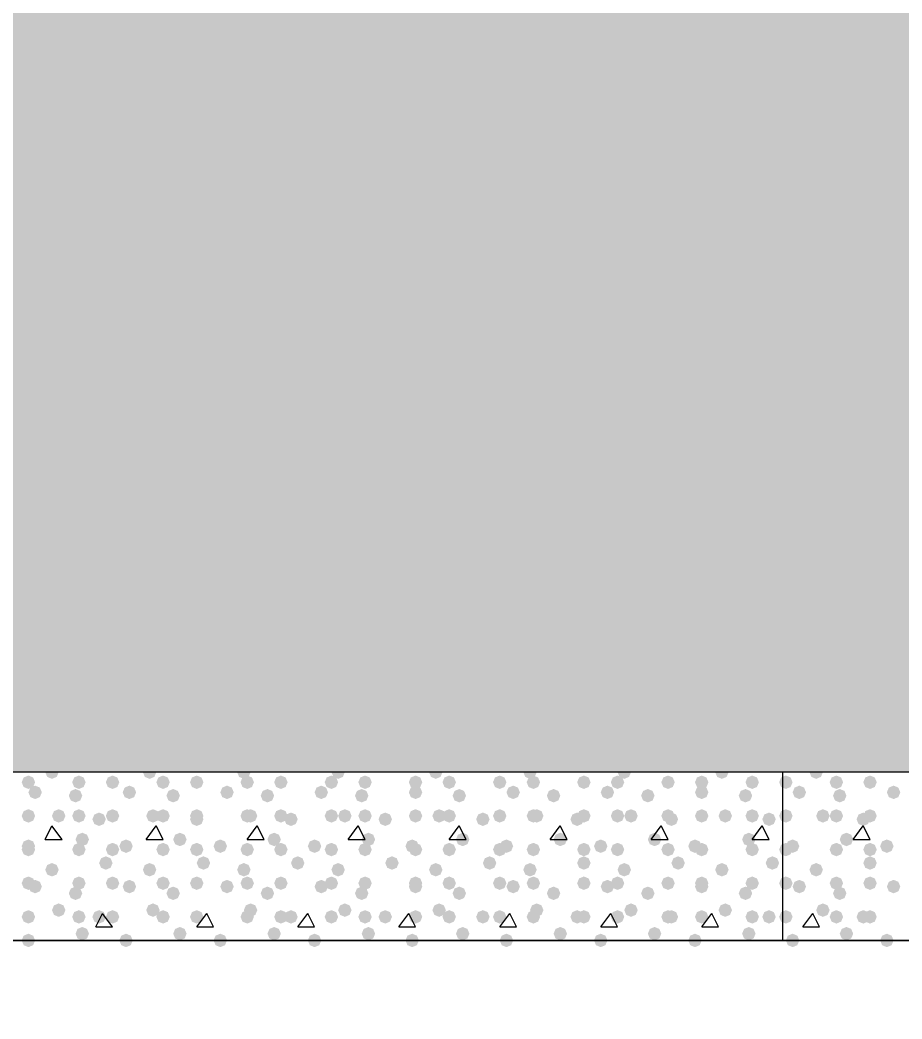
# Model space of a CAD drawing. Header units: millimetres. Extents: x 0 to 420, y 0 to 297.
# Drawn here: x 227.61 to 238.7, y 182.44 to 195.01 of the extents above; entities that cross this region are included whole.
import ezdxf

# ---------------------------------------------------------------- set-up
doc = ezdxf.new("R2010")
doc.units = ezdxf.units.MM
doc.layers.get('0').update_dxf_attribs({"linetype": 'CONTINUOUS'})

msp = doc.modelspace()

# ---------------------------------------------------------------- hatches: boundary and pattern name
at = {"true_color": 0x000008}
h = msp.add_hatch(color=0, dxfattribs=at)
h.paths.add_polyline_path([(379.518333, 204.639333), (218.101333, 204.639333), (379.518333, 185.547)], flags=0)
h.paths.add_polyline_path([(218.101333, 204.639333), (379.518333, 185.547), (218.101333, 185.547)], flags=0)
for points in [[(228.092, 185.547), (228.067129, 185.487204), (228.007333, 185.462333), (227.947538, 185.487204), (227.922667, 185.547), (227.947537, 185.606796), (228.007333, 185.631667), (228.067129, 185.606796)], [(229.319667, 185.547), (229.294796, 185.487204), (229.235, 185.462333), (229.175204, 185.487204), (229.150333, 185.547), (229.175204, 185.606796), (229.235, 185.631667), (229.294796, 185.606796)], [(230.505, 185.547), (230.480129, 185.487204), (230.420333, 185.462333), (230.360538, 185.487204), (230.335667, 185.547), (230.360537, 185.606796), (230.420333, 185.631667), (230.480129, 185.606796)], [(231.690333, 185.547), (231.665462, 185.487204), (231.605667, 185.462333), (231.545871, 185.487204), (231.521, 185.547), (231.545871, 185.606796), (231.605667, 185.631667), (231.665462, 185.606796)], [(232.918, 185.547), (232.893129, 185.487204), (232.833333, 185.462333), (232.773538, 185.487204), (232.748667, 185.547), (232.773537, 185.606796), (232.833333, 185.631667), (232.893129, 185.606796)], [(234.103333, 185.547), (234.078463, 185.487204), (234.018667, 185.462333), (233.958871, 185.487204), (233.934, 185.547), (233.958871, 185.606796), (234.018667, 185.631667), (234.078462, 185.606796)], [(235.288667, 185.547), (235.263796, 185.487204), (235.204, 185.462333), (235.144204, 185.487204), (235.119333, 185.547), (235.144204, 185.606796), (235.204, 185.631667), (235.263796, 185.606796)], [(236.516333, 185.547), (236.491462, 185.487204), (236.431667, 185.462333), (236.371871, 185.487204), (236.347, 185.547), (236.371871, 185.606796), (236.431667, 185.631667), (236.491462, 185.606796)], [(227.795667, 185.42), (227.770796, 185.360204), (227.711, 185.335333), (227.651204, 185.360204), (227.626333, 185.42), (227.651204, 185.479796), (227.711, 185.504667), (227.770796, 185.479796)], [(228.430667, 185.42), (228.405796, 185.360204), (228.346, 185.335333), (228.286204, 185.360204), (228.261333, 185.42), (228.286204, 185.479796), (228.346, 185.504667), (228.405796, 185.479796)], [(228.854, 185.42), (228.829129, 185.360204), (228.769333, 185.335333), (228.709538, 185.360204), (228.684667, 185.42), (228.709537, 185.479796), (228.769333, 185.504667), (228.829129, 185.479796)], [(229.489, 185.42), (229.464129, 185.360204), (229.404333, 185.335333), (229.344538, 185.360204), (229.319667, 185.42), (229.344537, 185.479796), (229.404333, 185.504667), (229.464129, 185.479796)], [(229.912333, 185.42), (229.887462, 185.360204), (229.827667, 185.335333), (229.767871, 185.360204), (229.743, 185.42), (229.767871, 185.479796), (229.827667, 185.504667), (229.887462, 185.479796)], [(230.547333, 185.42), (230.522462, 185.360204), (230.462667, 185.335333), (230.402871, 185.360204), (230.378, 185.42), (230.402871, 185.479796), (230.462667, 185.504667), (230.522462, 185.479796)], [(230.970667, 185.42), (230.945796, 185.360204), (230.886, 185.335333), (230.826204, 185.360204), (230.801333, 185.42), (230.826204, 185.479796), (230.886, 185.504667), (230.945796, 185.479796)], [(231.605667, 185.42), (231.580796, 185.360204), (231.521, 185.335333), (231.461204, 185.360204), (231.436333, 185.42), (231.461204, 185.479796), (231.521, 185.504667), (231.580796, 185.479796)], [(232.029, 185.42), (232.004129, 185.360204), (231.944333, 185.335333), (231.884538, 185.360204), (231.859667, 185.42), (231.884537, 185.479796), (231.944333, 185.504667), (232.004129, 185.479796)], [(232.664, 185.42), (232.639129, 185.360204), (232.579333, 185.335333), (232.519538, 185.360204), (232.494667, 185.42), (232.519537, 185.479796), (232.579333, 185.504667), (232.639129, 185.479796)], [(233.087333, 185.42), (233.062462, 185.360204), (233.002667, 185.335333), (232.942871, 185.360204), (232.918, 185.42), (232.942871, 185.479796), (233.002667, 185.504667), (233.062462, 185.479796)], [(233.722333, 185.42), (233.697462, 185.360204), (233.637667, 185.335333), (233.577871, 185.360204), (233.553, 185.42), (233.577871, 185.479796), (233.637667, 185.504667), (233.697462, 185.479796)], [(234.145667, 185.42), (234.120796, 185.360204), (234.061, 185.335333), (234.001204, 185.360204), (233.976333, 185.42), (234.001204, 185.479796), (234.061, 185.504667), (234.120796, 185.479796)], [(234.780667, 185.42), (234.755796, 185.360204), (234.696, 185.335333), (234.636204, 185.360204), (234.611333, 185.42), (234.636204, 185.479796), (234.696, 185.504667), (234.755796, 185.479796)], [(235.204, 185.42), (235.179129, 185.360204), (235.119333, 185.335333), (235.059538, 185.360204), (235.034667, 185.42), (235.059537, 185.479796), (235.119333, 185.504667), (235.179129, 185.479796)], [(235.839, 185.42), (235.814129, 185.360204), (235.754333, 185.335333), (235.694538, 185.360204), (235.669667, 185.42), (235.694537, 185.479796), (235.754333, 185.504667), (235.814129, 185.479796)], [(236.262333, 185.42), (236.237462, 185.360204), (236.177667, 185.335333), (236.117871, 185.360204), (236.093, 185.42), (236.117871, 185.479796), (236.177667, 185.504667), (236.237462, 185.479796)], [(236.897333, 185.42), (236.872462, 185.360204), (236.812667, 185.335333), (236.752871, 185.360204), (236.728, 185.42), (236.752871, 185.479796), (236.812667, 185.504667), (236.872462, 185.479796)], [(227.880333, 185.293), (227.855462, 185.233204), (227.795667, 185.208333), (227.735871, 185.233204), (227.711, 185.293), (227.735871, 185.352796), (227.795667, 185.377667), (227.855462, 185.352796)], [(229.065667, 185.293), (229.040796, 185.233204), (228.981, 185.208333), (228.921204, 185.233204), (228.896333, 185.293), (228.921204, 185.352796), (228.981, 185.377667), (229.040796, 185.352796)], [(230.293333, 185.293), (230.268463, 185.233204), (230.208667, 185.208333), (230.148871, 185.233204), (230.124, 185.293), (230.148871, 185.352796), (230.208667, 185.377667), (230.268462, 185.352796)], [(231.478667, 185.293), (231.453796, 185.233204), (231.394, 185.208333), (231.334204, 185.233204), (231.309333, 185.293), (231.334204, 185.352796), (231.394, 185.377667), (231.453796, 185.352796)], [(232.664, 185.293), (232.639129, 185.233204), (232.579333, 185.208333), (232.519538, 185.233204), (232.494667, 185.293), (232.519537, 185.352796), (232.579333, 185.377667), (232.639129, 185.352796)], [(233.891667, 185.293), (233.866796, 185.233204), (233.807, 185.208333), (233.747204, 185.233204), (233.722333, 185.293), (233.747204, 185.352796), (233.807, 185.377667), (233.866796, 185.352796)], [(235.077, 185.293), (235.052129, 185.233204), (234.992333, 185.208333), (234.932538, 185.233204), (234.907667, 185.293), (234.932537, 185.352796), (234.992333, 185.377667), (235.052129, 185.352796)], [(236.262333, 185.293), (236.237462, 185.233204), (236.177667, 185.208333), (236.117871, 185.233204), (236.093, 185.293), (236.117871, 185.352796), (236.177667, 185.377667), (236.237462, 185.352796)], [(228.388333, 185.250667), (228.363463, 185.190871), (228.303667, 185.166), (228.243871, 185.190871), (228.219, 185.250667), (228.243871, 185.310462), (228.303667, 185.335333), (228.363462, 185.310463)], [(229.616, 185.250667), (229.591129, 185.190871), (229.531333, 185.166), (229.471538, 185.190871), (229.446667, 185.250667), (229.471537, 185.310462), (229.531333, 185.335333), (229.591129, 185.310463)], [(230.801333, 185.250667), (230.776462, 185.190871), (230.716667, 185.166), (230.656871, 185.190871), (230.632, 185.250667), (230.656871, 185.310462), (230.716667, 185.335333), (230.776462, 185.310463)], [(231.986667, 185.250667), (231.961796, 185.190871), (231.902, 185.166), (231.842204, 185.190871), (231.817333, 185.250667), (231.842204, 185.310462), (231.902, 185.335333), (231.961796, 185.310463)], [(233.214333, 185.250667), (233.189462, 185.190871), (233.129667, 185.166), (233.069871, 185.190871), (233.045, 185.250667), (233.069871, 185.310462), (233.129667, 185.335333), (233.189462, 185.310463)], [(234.399667, 185.250667), (234.374796, 185.190871), (234.315, 185.166), (234.255204, 185.190871), (234.230333, 185.250667), (234.255204, 185.310462), (234.315, 185.335333), (234.374796, 185.310463)], [(235.585, 185.250667), (235.560129, 185.190871), (235.500333, 185.166), (235.440538, 185.190871), (235.415667, 185.250667), (235.440537, 185.310462), (235.500333, 185.335333), (235.560129, 185.310463)], [(236.812667, 185.250667), (236.787796, 185.190871), (236.728, 185.166), (236.668204, 185.190871), (236.643333, 185.250667), (236.668204, 185.310462), (236.728, 185.335333), (236.787796, 185.310463)], [(227.795667, 184.996667), (227.770796, 184.936871), (227.711, 184.912), (227.651204, 184.936871), (227.626333, 184.996667), (227.651204, 185.056462), (227.711, 185.081333), (227.770796, 185.056463)], [(228.176667, 184.996667), (228.151796, 184.936871), (228.092, 184.912), (228.032204, 184.936871), (228.007333, 184.996667), (228.032204, 185.056462), (228.092, 185.081333), (228.151796, 185.056463)], [(228.430667, 184.996667), (228.405796, 184.936871), (228.346, 184.912), (228.286204, 184.936871), (228.261333, 184.996667), (228.286204, 185.056462), (228.346, 185.081333), (228.405796, 185.056463)], [(228.684667, 184.954333), (228.659796, 184.894537), (228.6, 184.869667), (228.540204, 184.894537), (228.515333, 184.954333), (228.540204, 185.014129), (228.6, 185.039), (228.659796, 185.014129)], [(228.854, 184.996667), (228.829129, 184.936871), (228.769333, 184.912), (228.709538, 184.936871), (228.684667, 184.996667), (228.709537, 185.056462), (228.769333, 185.081333), (228.829129, 185.056463)], [(229.362, 184.996667), (229.337129, 184.936871), (229.277333, 184.912), (229.217537, 184.936871), (229.192667, 184.996667), (229.217537, 185.056462), (229.277333, 185.081333), (229.337129, 185.056463)], [(229.489, 184.996667), (229.464129, 184.936871), (229.404333, 184.912), (229.344538, 184.936871), (229.319667, 184.996667), (229.344537, 185.056462), (229.404333, 185.081333), (229.464129, 185.056463)], [(229.912333, 184.996667), (229.887462, 184.936871), (229.827667, 184.912), (229.767871, 184.936871), (229.743, 184.996667), (229.767871, 185.056462), (229.827667, 185.081333), (229.887462, 185.056463)], [(229.912333, 184.954333), (229.887462, 184.894537), (229.827667, 184.869667), (229.767871, 184.894537), (229.743, 184.954333), (229.767871, 185.014129), (229.827667, 185.039), (229.887462, 185.014129)], [(230.547333, 184.996667), (230.522462, 184.936871), (230.462667, 184.912), (230.402871, 184.936871), (230.378, 184.996667), (230.402871, 185.056462), (230.462667, 185.081333), (230.522462, 185.056463)], [(230.589667, 184.996667), (230.564796, 184.936871), (230.505, 184.912), (230.445204, 184.936871), (230.420333, 184.996667), (230.445204, 185.056462), (230.505, 185.081333), (230.564796, 185.056463)], [(230.970667, 184.996667), (230.945796, 184.936871), (230.886, 184.912), (230.826204, 184.936871), (230.801333, 184.996667), (230.826204, 185.056462), (230.886, 185.081333), (230.945796, 185.056463)], [(231.097667, 184.954333), (231.072796, 184.894537), (231.013, 184.869667), (230.953204, 184.894537), (230.928333, 184.954333), (230.953204, 185.014129), (231.013, 185.039), (231.072796, 185.014129)], [(231.605667, 184.996667), (231.580796, 184.936871), (231.521, 184.912), (231.461204, 184.936871), (231.436333, 184.996667), (231.461204, 185.056462), (231.521, 185.081333), (231.580796, 185.056463)], [(231.775, 184.996667), (231.750129, 184.936871), (231.690333, 184.912), (231.630538, 184.936871), (231.605667, 184.996667), (231.630537, 185.056462), (231.690333, 185.081333), (231.750129, 185.056463)], [(232.029, 184.996667), (232.004129, 184.936871), (231.944333, 184.912), (231.884538, 184.936871), (231.859667, 184.996667), (231.884537, 185.056462), (231.944333, 185.081333), (232.004129, 185.056463)], [(232.283, 184.954333), (232.258129, 184.894537), (232.198333, 184.869667), (232.138537, 184.894537), (232.113667, 184.954333), (232.138537, 185.014129), (232.198333, 185.039), (232.258129, 185.014129)], [(232.664, 184.996667), (232.639129, 184.936871), (232.579333, 184.912), (232.519538, 184.936871), (232.494667, 184.996667), (232.519537, 185.056462), (232.579333, 185.081333), (232.639129, 185.056463)], [(232.960333, 184.996667), (232.935462, 184.936871), (232.875667, 184.912), (232.815871, 184.936871), (232.791, 184.996667), (232.815871, 185.056462), (232.875667, 185.081333), (232.935462, 185.056463)], [(233.087333, 184.996667), (233.062462, 184.936871), (233.002667, 184.912), (232.942871, 184.936871), (232.918, 184.996667), (232.942871, 185.056462), (233.002667, 185.081333), (233.062462, 185.056463)], [(233.510667, 184.954333), (233.485796, 184.894537), (233.426, 184.869667), (233.366204, 184.894537), (233.341333, 184.954333), (233.366204, 185.014129), (233.426, 185.039), (233.485796, 185.014129)], [(233.722333, 184.996667), (233.697462, 184.936871), (233.637667, 184.912), (233.577871, 184.936871), (233.553, 184.996667), (233.577871, 185.056462), (233.637667, 185.081333), (233.697462, 185.056463)], [(234.145667, 184.996667), (234.120796, 184.936871), (234.061, 184.912), (234.001204, 184.936871), (233.976333, 184.996667), (234.001204, 185.056462), (234.061, 185.081333), (234.120796, 185.056463)], [(234.188, 184.996667), (234.163129, 184.936871), (234.103333, 184.912), (234.043538, 184.936871), (234.018667, 184.996667), (234.043537, 185.056462), (234.103333, 185.081333), (234.163129, 185.056463)], [(234.696, 184.954333), (234.671129, 184.894537), (234.611333, 184.869667), (234.551538, 184.894537), (234.526667, 184.954333), (234.551537, 185.014129), (234.611333, 185.039), (234.671129, 185.014129)], [(234.780667, 184.996667), (234.755796, 184.936871), (234.696, 184.912), (234.636204, 184.936871), (234.611333, 184.996667), (234.636204, 185.056462), (234.696, 185.081333), (234.755796, 185.056463)], [(235.204, 184.996667), (235.179129, 184.936871), (235.119333, 184.912), (235.059538, 184.936871), (235.034667, 184.996667), (235.059537, 185.056462), (235.119333, 185.081333), (235.179129, 185.056463)], [(235.373333, 184.996667), (235.348462, 184.936871), (235.288667, 184.912), (235.228871, 184.936871), (235.204, 184.996667), (235.228871, 185.056462), (235.288667, 185.081333), (235.348462, 185.056463)], [(235.839, 184.996667), (235.814129, 184.936871), (235.754333, 184.912), (235.694538, 184.936871), (235.669667, 184.996667), (235.694537, 185.056462), (235.754333, 185.081333), (235.814129, 185.056463)], [(235.881333, 184.954333), (235.856462, 184.894537), (235.796667, 184.869667), (235.736871, 184.894537), (235.712, 184.954333), (235.736871, 185.014129), (235.796667, 185.039), (235.856462, 185.014129)], [(236.262333, 184.996667), (236.237462, 184.936871), (236.177667, 184.912), (236.117871, 184.936871), (236.093, 184.996667), (236.117871, 185.056462), (236.177667, 185.081333), (236.237462, 185.056463)], [(236.558667, 184.996667), (236.533796, 184.936871), (236.474, 184.912), (236.414204, 184.936871), (236.389333, 184.996667), (236.414204, 185.056462), (236.474, 185.081333), (236.533796, 185.056463)], [(236.897333, 184.996667), (236.872462, 184.936871), (236.812667, 184.912), (236.752871, 184.936871), (236.728, 184.996667), (236.752871, 185.056462), (236.812667, 185.081333), (236.872462, 185.056463)], [(237.109, 184.954333), (237.084129, 184.894537), (237.024333, 184.869667), (236.964538, 184.894537), (236.939667, 184.954333), (236.964537, 185.014129), (237.024333, 185.039), (237.084129, 185.014129)], [(228.473, 184.700333), (228.448129, 184.640537), (228.388333, 184.615667), (228.328537, 184.640537), (228.303667, 184.700333), (228.328537, 184.760129), (228.388333, 184.785), (228.448129, 184.760129)], [(229.700667, 184.700333), (229.675796, 184.640537), (229.616, 184.615667), (229.556204, 184.640537), (229.531333, 184.700333), (229.556204, 184.760129), (229.616, 184.785), (229.675796, 184.760129)], [(230.886, 184.700333), (230.861129, 184.640537), (230.801333, 184.615667), (230.741538, 184.640537), (230.716667, 184.700333), (230.741537, 184.760129), (230.801333, 184.785), (230.861129, 184.760129)], [(232.071333, 184.700333), (232.046462, 184.640537), (231.986667, 184.615667), (231.926871, 184.640537), (231.902, 184.700333), (231.926871, 184.760129), (231.986667, 184.785), (232.046462, 184.760129)], [(233.256667, 184.700333), (233.231796, 184.640537), (233.172, 184.615667), (233.112204, 184.640537), (233.087333, 184.700333), (233.112204, 184.760129), (233.172, 184.785), (233.231796, 184.760129)], [(234.484333, 184.700333), (234.459463, 184.640537), (234.399667, 184.615667), (234.339871, 184.640537), (234.315, 184.700333), (234.339871, 184.760129), (234.399667, 184.785), (234.459462, 184.760129)], [(235.669667, 184.700333), (235.644796, 184.640537), (235.585, 184.615667), (235.525204, 184.640537), (235.500333, 184.700333), (235.525204, 184.760129), (235.585, 184.785), (235.644796, 184.760129)], [(236.855, 184.700333), (236.830129, 184.640537), (236.770333, 184.615667), (236.710538, 184.640537), (236.685667, 184.700333), (236.710537, 184.760129), (236.770333, 184.785), (236.830129, 184.760129)], [(227.795667, 184.615667), (227.770796, 184.555871), (227.711, 184.531), (227.651204, 184.555871), (227.626333, 184.615667), (227.651204, 184.675462), (227.711, 184.700333), (227.770796, 184.675463)], [(227.795667, 184.573333), (227.770796, 184.513537), (227.711, 184.488667), (227.651204, 184.513537), (227.626333, 184.573333), (227.651204, 184.633129), (227.711, 184.658), (227.770796, 184.633129)], [(228.430667, 184.573333), (228.405796, 184.513537), (228.346, 184.488667), (228.286204, 184.513537), (228.261333, 184.573333), (228.286204, 184.633129), (228.346, 184.658), (228.405796, 184.633129)], [(228.854, 184.573333), (228.829129, 184.513537), (228.769333, 184.488667), (228.709538, 184.513537), (228.684667, 184.573333), (228.709537, 184.633129), (228.769333, 184.658), (228.829129, 184.633129)], [(229.023333, 184.615667), (228.998462, 184.555871), (228.938667, 184.531), (228.878871, 184.555871), (228.854, 184.615667), (228.878871, 184.675462), (228.938667, 184.700333), (228.998462, 184.675463)], [(229.489, 184.573333), (229.464129, 184.513537), (229.404333, 184.488667), (229.344538, 184.513537), (229.319667, 184.573333), (229.344537, 184.633129), (229.404333, 184.658), (229.464129, 184.633129)], [(229.912333, 184.573333), (229.887462, 184.513537), (229.827667, 184.488667), (229.767871, 184.513537), (229.743, 184.573333), (229.767871, 184.633129), (229.827667, 184.658), (229.887462, 184.633129)], [(230.208667, 184.615667), (230.183796, 184.555871), (230.124, 184.531), (230.064204, 184.555871), (230.039333, 184.615667), (230.064204, 184.675462), (230.124, 184.700333), (230.183796, 184.675463)], [(230.547333, 184.573333), (230.522462, 184.513537), (230.462667, 184.488667), (230.402871, 184.513537), (230.378, 184.573333), (230.402871, 184.633129), (230.462667, 184.658), (230.522462, 184.633129)], [(230.970667, 184.573333), (230.945796, 184.513537), (230.886, 184.488667), (230.826204, 184.513537), (230.801333, 184.573333), (230.826204, 184.633129), (230.886, 184.658), (230.945796, 184.633129)], [(231.394, 184.615667), (231.369129, 184.555871), (231.309333, 184.531), (231.249538, 184.555871), (231.224667, 184.615667), (231.249537, 184.675462), (231.309333, 184.700333), (231.369129, 184.675463)], [(231.605667, 184.573333), (231.580796, 184.513537), (231.521, 184.488667), (231.461204, 184.513537), (231.436333, 184.573333), (231.461204, 184.633129), (231.521, 184.658), (231.580796, 184.633129)], [(232.029, 184.573333), (232.004129, 184.513537), (231.944333, 184.488667), (231.884538, 184.513537), (231.859667, 184.573333), (231.884537, 184.633129), (231.944333, 184.658), (232.004129, 184.633129)], [(232.621667, 184.615667), (232.596796, 184.555871), (232.537, 184.531), (232.477204, 184.555871), (232.452333, 184.615667), (232.477204, 184.675462), (232.537, 184.700333), (232.596796, 184.675463)], [(232.664, 184.573333), (232.639129, 184.513537), (232.579333, 184.488667), (232.519538, 184.513537), (232.494667, 184.573333), (232.519537, 184.633129), (232.579333, 184.658), (232.639129, 184.633129)], [(233.087333, 184.573333), (233.062462, 184.513537), (233.002667, 184.488667), (232.942871, 184.513537), (232.918, 184.573333), (232.942871, 184.633129), (233.002667, 184.658), (233.062462, 184.633129)], [(233.722333, 184.573333), (233.697462, 184.513537), (233.637667, 184.488667), (233.577871, 184.513537), (233.553, 184.573333), (233.577871, 184.633129), (233.637667, 184.658), (233.697462, 184.633129)], [(233.807, 184.615667), (233.782129, 184.555871), (233.722333, 184.531), (233.662537, 184.555871), (233.637667, 184.615667), (233.662537, 184.675462), (233.722333, 184.700333), (233.782129, 184.675463)], [(234.145667, 184.573333), (234.120796, 184.513537), (234.061, 184.488667), (234.001204, 184.513537), (233.976333, 184.573333), (234.001204, 184.633129), (234.061, 184.658), (234.120796, 184.633129)], [(234.780667, 184.573333), (234.755796, 184.513537), (234.696, 184.488667), (234.636204, 184.513537), (234.611333, 184.573333), (234.636204, 184.633129), (234.696, 184.658), (234.755796, 184.633129)], [(234.992333, 184.615667), (234.967462, 184.555871), (234.907667, 184.531), (234.847871, 184.555871), (234.823, 184.615667), (234.847871, 184.675462), (234.907667, 184.700333), (234.967462, 184.675463)], [(235.204, 184.573333), (235.179129, 184.513537), (235.119333, 184.488667), (235.059538, 184.513537), (235.034667, 184.573333), (235.059537, 184.633129), (235.119333, 184.658), (235.179129, 184.633129)], [(235.839, 184.573333), (235.814129, 184.513537), (235.754333, 184.488667), (235.694538, 184.513537), (235.669667, 184.573333), (235.694537, 184.633129), (235.754333, 184.658), (235.814129, 184.633129)], [(236.177667, 184.615667), (236.152796, 184.555871), (236.093, 184.531), (236.033204, 184.555871), (236.008333, 184.615667), (236.033204, 184.675462), (236.093, 184.700333), (236.152796, 184.675463)], [(236.262333, 184.573333), (236.237462, 184.513537), (236.177667, 184.488667), (236.117871, 184.513537), (236.093, 184.573333), (236.117871, 184.633129), (236.177667, 184.658), (236.237462, 184.633129)], [(236.897333, 184.573333), (236.872462, 184.513537), (236.812667, 184.488667), (236.752871, 184.513537), (236.728, 184.573333), (236.752871, 184.633129), (236.812667, 184.658), (236.872462, 184.633129)], [(228.769333, 184.404), (228.744463, 184.344204), (228.684667, 184.319333), (228.624871, 184.344204), (228.6, 184.404), (228.624871, 184.463796), (228.684667, 184.488667), (228.744462, 184.463796)], [(229.997, 184.404), (229.972129, 184.344204), (229.912333, 184.319333), (229.852537, 184.344204), (229.827667, 184.404), (229.852537, 184.463796), (229.912333, 184.488667), (229.972129, 184.463796)], [(231.182333, 184.404), (231.157462, 184.344204), (231.097667, 184.319333), (231.037871, 184.344204), (231.013, 184.404), (231.037871, 184.463796), (231.097667, 184.488667), (231.157462, 184.463796)], [(232.367667, 184.404), (232.342796, 184.344204), (232.283, 184.319333), (232.223204, 184.344204), (232.198333, 184.404), (232.223204, 184.463796), (232.283, 184.488667), (232.342796, 184.463796)], [(233.595333, 184.404), (233.570462, 184.344204), (233.510667, 184.319333), (233.450871, 184.344204), (233.426, 184.404), (233.450871, 184.463796), (233.510667, 184.488667), (233.570462, 184.463796)], [(234.780667, 184.404), (234.755796, 184.344204), (234.696, 184.319333), (234.636204, 184.344204), (234.611333, 184.404), (234.636204, 184.463796), (234.696, 184.488667), (234.755796, 184.463796)], [(235.966, 184.404), (235.941129, 184.344204), (235.881333, 184.319333), (235.821538, 184.344204), (235.796667, 184.404), (235.821537, 184.463796), (235.881333, 184.488667), (235.941129, 184.463796)], [(237.151333, 184.404), (237.126462, 184.344204), (237.066667, 184.319333), (237.006871, 184.344204), (236.982, 184.404), (237.006871, 184.463796), (237.066667, 184.488667), (237.126462, 184.463796)], [(228.092, 184.319333), (228.067129, 184.259537), (228.007333, 184.234667), (227.947538, 184.259537), (227.922667, 184.319333), (227.947537, 184.379129), (228.007333, 184.404), (228.067129, 184.379129)], [(229.319667, 184.319333), (229.294796, 184.259537), (229.235, 184.234667), (229.175204, 184.259537), (229.150333, 184.319333), (229.175204, 184.379129), (229.235, 184.404), (229.294796, 184.379129)], [(230.505, 184.319333), (230.480129, 184.259537), (230.420333, 184.234667), (230.360538, 184.259537), (230.335667, 184.319333), (230.360537, 184.379129), (230.420333, 184.404), (230.480129, 184.379129)], [(231.690333, 184.319333), (231.665462, 184.259537), (231.605667, 184.234667), (231.545871, 184.259537), (231.521, 184.319333), (231.545871, 184.379129), (231.605667, 184.404), (231.665462, 184.379129)], [(232.918, 184.319333), (232.893129, 184.259537), (232.833333, 184.234667), (232.773538, 184.259537), (232.748667, 184.319333), (232.773537, 184.379129), (232.833333, 184.404), (232.893129, 184.379129)], [(234.103333, 184.319333), (234.078463, 184.259537), (234.018667, 184.234667), (233.958871, 184.259537), (233.934, 184.319333), (233.958871, 184.379129), (234.018667, 184.404), (234.078462, 184.379129)], [(235.288667, 184.319333), (235.263796, 184.259537), (235.204, 184.234667), (235.144204, 184.259537), (235.119333, 184.319333), (235.144204, 184.379129), (235.204, 184.404), (235.263796, 184.379129)], [(236.516333, 184.319333), (236.491462, 184.259537), (236.431667, 184.234667), (236.371871, 184.259537), (236.347, 184.319333), (236.371871, 184.379129), (236.431667, 184.404), (236.491462, 184.379129)], [(227.795667, 184.15), (227.770796, 184.090204), (227.711, 184.065333), (227.651204, 184.090204), (227.626333, 184.15), (227.651204, 184.209796), (227.711, 184.234667), (227.770796, 184.209796)], [(228.430667, 184.15), (228.405796, 184.090204), (228.346, 184.065333), (228.286204, 184.090204), (228.261333, 184.15), (228.286204, 184.209796), (228.346, 184.234667), (228.405796, 184.209796)], [(228.854, 184.15), (228.829129, 184.090204), (228.769333, 184.065333), (228.709538, 184.090204), (228.684667, 184.15), (228.709537, 184.209796), (228.769333, 184.234667), (228.829129, 184.209796)], [(229.489, 184.15), (229.464129, 184.090204), (229.404333, 184.065333), (229.344538, 184.090204), (229.319667, 184.15), (229.344537, 184.209796), (229.404333, 184.234667), (229.464129, 184.209796)], [(229.912333, 184.15), (229.887462, 184.090204), (229.827667, 184.065333), (229.767871, 184.090204), (229.743, 184.15), (229.767871, 184.209796), (229.827667, 184.234667), (229.887462, 184.209796)], [(230.547333, 184.15), (230.522462, 184.090204), (230.462667, 184.065333), (230.402871, 184.090204), (230.378, 184.15), (230.402871, 184.209796), (230.462667, 184.234667), (230.522462, 184.209796)], [(230.970667, 184.15), (230.945796, 184.090204), (230.886, 184.065333), (230.826204, 184.090204), (230.801333, 184.15), (230.826204, 184.209796), (230.886, 184.234667), (230.945796, 184.209796)], [(231.605667, 184.15), (231.580796, 184.090204), (231.521, 184.065333), (231.461204, 184.090204), (231.436333, 184.15), (231.461204, 184.209796), (231.521, 184.234667), (231.580796, 184.209796)], [(232.029, 184.15), (232.004129, 184.090204), (231.944333, 184.065333), (231.884538, 184.090204), (231.859667, 184.15), (231.884537, 184.209796), (231.944333, 184.234667), (232.004129, 184.209796)], [(232.664, 184.15), (232.639129, 184.090204), (232.579333, 184.065333), (232.519538, 184.090204), (232.494667, 184.15), (232.519537, 184.209796), (232.579333, 184.234667), (232.639129, 184.209796)], [(233.087333, 184.15), (233.062462, 184.090204), (233.002667, 184.065333), (232.942871, 184.090204), (232.918, 184.15), (232.942871, 184.209796), (233.002667, 184.234667), (233.062462, 184.209796)], [(233.722333, 184.15), (233.697462, 184.090204), (233.637667, 184.065333), (233.577871, 184.090204), (233.553, 184.15), (233.577871, 184.209796), (233.637667, 184.234667), (233.697462, 184.209796)], [(234.145667, 184.15), (234.120796, 184.090204), (234.061, 184.065333), (234.001204, 184.090204), (233.976333, 184.15), (234.001204, 184.209796), (234.061, 184.234667), (234.120796, 184.209796)], [(234.780667, 184.15), (234.755796, 184.090204), (234.696, 184.065333), (234.636204, 184.090204), (234.611333, 184.15), (234.636204, 184.209796), (234.696, 184.234667), (234.755796, 184.209796)], [(235.204, 184.15), (235.179129, 184.090204), (235.119333, 184.065333), (235.059538, 184.090204), (235.034667, 184.15), (235.059537, 184.209796), (235.119333, 184.234667), (235.179129, 184.209796)], [(235.839, 184.15), (235.814129, 184.090204), (235.754333, 184.065333), (235.694538, 184.090204), (235.669667, 184.15), (235.694537, 184.209796), (235.754333, 184.234667), (235.814129, 184.209796)], [(236.262333, 184.15), (236.237462, 184.090204), (236.177667, 184.065333), (236.117871, 184.090204), (236.093, 184.15), (236.117871, 184.209796), (236.177667, 184.234667), (236.237462, 184.209796)], [(236.897333, 184.15), (236.872462, 184.090204), (236.812667, 184.065333), (236.752871, 184.090204), (236.728, 184.15), (236.752871, 184.209796), (236.812667, 184.234667), (236.872462, 184.209796)], [(227.880333, 184.107667), (227.855462, 184.047871), (227.795667, 184.023), (227.735871, 184.047871), (227.711, 184.107667), (227.735871, 184.167462), (227.795667, 184.192333), (227.855462, 184.167463)], [(228.388333, 184.023), (228.363463, 183.963204), (228.303667, 183.938333), (228.243871, 183.963204), (228.219, 184.023), (228.243871, 184.082796), (228.303667, 184.107667), (228.363462, 184.082796)], [(229.065667, 184.107667), (229.040796, 184.047871), (228.981, 184.023), (228.921204, 184.047871), (228.896333, 184.107667), (228.921204, 184.167462), (228.981, 184.192333), (229.040796, 184.167463)], [(229.616, 184.023), (229.591129, 183.963204), (229.531333, 183.938333), (229.471538, 183.963204), (229.446667, 184.023), (229.471537, 184.082796), (229.531333, 184.107667), (229.591129, 184.082796)], [(230.293333, 184.107667), (230.268463, 184.047871), (230.208667, 184.023), (230.148871, 184.047871), (230.124, 184.107667), (230.148871, 184.167462), (230.208667, 184.192333), (230.268462, 184.167463)], [(230.801333, 184.023), (230.776462, 183.963204), (230.716667, 183.938333), (230.656871, 183.963204), (230.632, 184.023), (230.656871, 184.082796), (230.716667, 184.107667), (230.776462, 184.082796)], [(231.478667, 184.107667), (231.453796, 184.047871), (231.394, 184.023), (231.334204, 184.047871), (231.309333, 184.107667), (231.334204, 184.167462), (231.394, 184.192333), (231.453796, 184.167463)], [(231.986667, 184.023), (231.961796, 183.963204), (231.902, 183.938333), (231.842204, 183.963204), (231.817333, 184.023), (231.842204, 184.082796), (231.902, 184.107667), (231.961796, 184.082796)], [(232.664, 184.107667), (232.639129, 184.047871), (232.579333, 184.023), (232.519538, 184.047871), (232.494667, 184.107667), (232.519537, 184.167462), (232.579333, 184.192333), (232.639129, 184.167463)], [(233.214333, 184.023), (233.189462, 183.963204), (233.129667, 183.938333), (233.069871, 183.963204), (233.045, 184.023), (233.069871, 184.082796), (233.129667, 184.107667), (233.189462, 184.082796)], [(233.891667, 184.107667), (233.866796, 184.047871), (233.807, 184.023), (233.747204, 184.047871), (233.722333, 184.107667), (233.747204, 184.167462), (233.807, 184.192333), (233.866796, 184.167463)], [(234.399667, 184.023), (234.374796, 183.963204), (234.315, 183.938333), (234.255204, 183.963204), (234.230333, 184.023), (234.255204, 184.082796), (234.315, 184.107667), (234.374796, 184.082796)], [(235.077, 184.107667), (235.052129, 184.047871), (234.992333, 184.023), (234.932538, 184.047871), (234.907667, 184.107667), (234.932537, 184.167462), (234.992333, 184.192333), (235.052129, 184.167463)], [(235.585, 184.023), (235.560129, 183.963204), (235.500333, 183.938333), (235.440538, 183.963204), (235.415667, 184.023), (235.440537, 184.082796), (235.500333, 184.107667), (235.560129, 184.082796)], [(236.262333, 184.107667), (236.237462, 184.047871), (236.177667, 184.023), (236.117871, 184.047871), (236.093, 184.107667), (236.117871, 184.167462), (236.177667, 184.192333), (236.237462, 184.167463)], [(236.812667, 184.023), (236.787796, 183.963204), (236.728, 183.938333), (236.668204, 183.963204), (236.643333, 184.023), (236.668204, 184.082796), (236.728, 184.107667), (236.787796, 184.082796)], [(228.176667, 183.811333), (228.151796, 183.751537), (228.092, 183.726667), (228.032204, 183.751537), (228.007333, 183.811333), (228.032204, 183.871129), (228.092, 183.896), (228.151796, 183.871129)], [(229.362, 183.811333), (229.337129, 183.751537), (229.277333, 183.726667), (229.217537, 183.751537), (229.192667, 183.811333), (229.217537, 183.871129), (229.277333, 183.896), (229.337129, 183.871129)], [(230.589667, 183.811333), (230.564796, 183.751537), (230.505, 183.726667), (230.445204, 183.751537), (230.420333, 183.811333), (230.445204, 183.871129), (230.505, 183.896), (230.564796, 183.871129)], [(231.775, 183.811333), (231.750129, 183.751537), (231.690333, 183.726667), (231.630538, 183.751537), (231.605667, 183.811333), (231.630537, 183.871129), (231.690333, 183.896), (231.750129, 183.871129)], [(232.960333, 183.811333), (232.935462, 183.751537), (232.875667, 183.726667), (232.815871, 183.751537), (232.791, 183.811333), (232.815871, 183.871129), (232.875667, 183.896), (232.935462, 183.871129)], [(234.188, 183.811333), (234.163129, 183.751537), (234.103333, 183.726667), (234.043538, 183.751537), (234.018667, 183.811333), (234.043537, 183.871129), (234.103333, 183.896), (234.163129, 183.871129)], [(235.373333, 183.811333), (235.348462, 183.751537), (235.288667, 183.726667), (235.228871, 183.751537), (235.204, 183.811333), (235.228871, 183.871129), (235.288667, 183.896), (235.348462, 183.871129)], [(236.558667, 183.811333), (236.533796, 183.751537), (236.474, 183.726667), (236.414204, 183.751537), (236.389333, 183.811333), (236.414204, 183.871129), (236.474, 183.896), (236.533796, 183.871129)], [(227.795667, 183.726667), (227.770796, 183.666871), (227.711, 183.642), (227.651204, 183.666871), (227.626333, 183.726667), (227.651204, 183.786462), (227.711, 183.811333), (227.770796, 183.786463)], [(228.430667, 183.726667), (228.405796, 183.666871), (228.346, 183.642), (228.286204, 183.666871), (228.261333, 183.726667), (228.286204, 183.786462), (228.346, 183.811333), (228.405796, 183.786463)], [(228.684667, 183.726667), (228.659796, 183.666871), (228.6, 183.642), (228.540204, 183.666871), (228.515333, 183.726667), (228.540204, 183.786462), (228.6, 183.811333), (228.659796, 183.786463)], [(228.854, 183.726667), (228.829129, 183.666871), (228.769333, 183.642), (228.709538, 183.666871), (228.684667, 183.726667), (228.709537, 183.786462), (228.769333, 183.811333), (228.829129, 183.786463)], [(229.489, 183.726667), (229.464129, 183.666871), (229.404333, 183.642), (229.344538, 183.666871), (229.319667, 183.726667), (229.344537, 183.786462), (229.404333, 183.811333), (229.464129, 183.786463)], [(229.912333, 183.726667), (229.887462, 183.666871), (229.827667, 183.642), (229.767871, 183.666871), (229.743, 183.726667), (229.767871, 183.786462), (229.827667, 183.811333), (229.887462, 183.786463)], [(229.912333, 183.726667), (229.887462, 183.666871), (229.827667, 183.642), (229.767871, 183.666871), (229.743, 183.726667), (229.767871, 183.786462), (229.827667, 183.811333), (229.887462, 183.786463)], [(230.547333, 183.726667), (230.522462, 183.666871), (230.462667, 183.642), (230.402871, 183.666871), (230.378, 183.726667), (230.402871, 183.786462), (230.462667, 183.811333), (230.522462, 183.786463)], [(230.970667, 183.726667), (230.945796, 183.666871), (230.886, 183.642), (230.826204, 183.666871), (230.801333, 183.726667), (230.826204, 183.786462), (230.886, 183.811333), (230.945796, 183.786463)], [(231.097667, 183.726667), (231.072796, 183.666871), (231.013, 183.642), (230.953204, 183.666871), (230.928333, 183.726667), (230.953204, 183.786462), (231.013, 183.811333), (231.072796, 183.786463)], [(231.605667, 183.726667), (231.580796, 183.666871), (231.521, 183.642), (231.461204, 183.666871), (231.436333, 183.726667), (231.461204, 183.786462), (231.521, 183.811333), (231.580796, 183.786463)], [(232.029, 183.726667), (232.004129, 183.666871), (231.944333, 183.642), (231.884538, 183.666871), (231.859667, 183.726667), (231.884537, 183.786462), (231.944333, 183.811333), (232.004129, 183.786463)], [(232.283, 183.726667), (232.258129, 183.666871), (232.198333, 183.642), (232.138537, 183.666871), (232.113667, 183.726667), (232.138537, 183.786462), (232.198333, 183.811333), (232.258129, 183.786463)], [(232.664, 183.726667), (232.639129, 183.666871), (232.579333, 183.642), (232.519538, 183.666871), (232.494667, 183.726667), (232.519537, 183.786462), (232.579333, 183.811333), (232.639129, 183.786463)], [(233.087333, 183.726667), (233.062462, 183.666871), (233.002667, 183.642), (232.942871, 183.666871), (232.918, 183.726667), (232.942871, 183.786462), (233.002667, 183.811333), (233.062462, 183.786463)], [(233.510667, 183.726667), (233.485796, 183.666871), (233.426, 183.642), (233.366204, 183.666871), (233.341333, 183.726667), (233.366204, 183.786462), (233.426, 183.811333), (233.485796, 183.786463)], [(233.722333, 183.726667), (233.697462, 183.666871), (233.637667, 183.642), (233.577871, 183.666871), (233.553, 183.726667), (233.577871, 183.786462), (233.637667, 183.811333), (233.697462, 183.786463)], [(234.145667, 183.726667), (234.120796, 183.666871), (234.061, 183.642), (234.001204, 183.666871), (233.976333, 183.726667), (234.001204, 183.786462), (234.061, 183.811333), (234.120796, 183.786463)], [(234.696, 183.726667), (234.671129, 183.666871), (234.611333, 183.642), (234.551538, 183.666871), (234.526667, 183.726667), (234.551537, 183.786462), (234.611333, 183.811333), (234.671129, 183.786463)], [(234.780667, 183.726667), (234.755796, 183.666871), (234.696, 183.642), (234.636204, 183.666871), (234.611333, 183.726667), (234.636204, 183.786462), (234.696, 183.811333), (234.755796, 183.786463)], [(235.204, 183.726667), (235.179129, 183.666871), (235.119333, 183.642), (235.059538, 183.666871), (235.034667, 183.726667), (235.059537, 183.786462), (235.119333, 183.811333), (235.179129, 183.786463)], [(235.839, 183.726667), (235.814129, 183.666871), (235.754333, 183.642), (235.694538, 183.666871), (235.669667, 183.726667), (235.694537, 183.786462), (235.754333, 183.811333), (235.814129, 183.786463)], [(235.881333, 183.726667), (235.856462, 183.666871), (235.796667, 183.642), (235.736871, 183.666871), (235.712, 183.726667), (235.736871, 183.786462), (235.796667, 183.811333), (235.856462, 183.786463)], [(236.262333, 183.726667), (236.237462, 183.666871), (236.177667, 183.642), (236.117871, 183.666871), (236.093, 183.726667), (236.117871, 183.786462), (236.177667, 183.811333), (236.237462, 183.786463)], [(236.897333, 183.726667), (236.872462, 183.666871), (236.812667, 183.642), (236.752871, 183.666871), (236.728, 183.726667), (236.752871, 183.786462), (236.812667, 183.811333), (236.872462, 183.786463)], [(237.109, 183.726667), (237.084129, 183.666871), (237.024333, 183.642), (236.964538, 183.666871), (236.939667, 183.726667), (236.964537, 183.786462), (237.024333, 183.811333), (237.084129, 183.786463)], [(227.795667, 183.430333), (227.770796, 183.370537), (227.711, 183.345667), (227.651204, 183.370537), (227.626333, 183.430333), (227.651204, 183.490129), (227.711, 183.515), (227.770796, 183.490129)], [(228.473, 183.515), (228.448129, 183.455204), (228.388333, 183.430333), (228.328537, 183.455204), (228.303667, 183.515), (228.328537, 183.574796), (228.388333, 183.599667), (228.448129, 183.574796)], [(229.023333, 183.430333), (228.998462, 183.370537), (228.938667, 183.345667), (228.878871, 183.370537), (228.854, 183.430333), (228.878871, 183.490129), (228.938667, 183.515), (228.998462, 183.490129)], [(229.700667, 183.515), (229.675796, 183.455204), (229.616, 183.430333), (229.556204, 183.455204), (229.531333, 183.515), (229.556204, 183.574796), (229.616, 183.599667), (229.675796, 183.574796)], [(230.208667, 183.430333), (230.183796, 183.370537), (230.124, 183.345667), (230.064204, 183.370537), (230.039333, 183.430333), (230.064204, 183.490129), (230.124, 183.515), (230.183796, 183.490129)], [(230.886, 183.515), (230.861129, 183.455204), (230.801333, 183.430333), (230.741538, 183.455204), (230.716667, 183.515), (230.741537, 183.574796), (230.801333, 183.599667), (230.861129, 183.574796)], [(231.394, 183.430333), (231.369129, 183.370537), (231.309333, 183.345667), (231.249538, 183.370537), (231.224667, 183.430333), (231.249537, 183.490129), (231.309333, 183.515), (231.369129, 183.490129)], [(232.071333, 183.515), (232.046462, 183.455204), (231.986667, 183.430333), (231.926871, 183.455204), (231.902, 183.515), (231.926871, 183.574796), (231.986667, 183.599667), (232.046462, 183.574796)], [(232.621667, 183.430333), (232.596796, 183.370537), (232.537, 183.345667), (232.477204, 183.370537), (232.452333, 183.430333), (232.477204, 183.490129), (232.537, 183.515), (232.596796, 183.490129)], [(233.256667, 183.515), (233.231796, 183.455204), (233.172, 183.430333), (233.112204, 183.455204), (233.087333, 183.515), (233.112204, 183.574796), (233.172, 183.599667), (233.231796, 183.574796)], [(233.807, 183.430333), (233.782129, 183.370537), (233.722333, 183.345667), (233.662537, 183.370537), (233.637667, 183.430333), (233.662537, 183.490129), (233.722333, 183.515), (233.782129, 183.490129)], [(234.484333, 183.515), (234.459463, 183.455204), (234.399667, 183.430333), (234.339871, 183.455204), (234.315, 183.515), (234.339871, 183.574796), (234.399667, 183.599667), (234.459462, 183.574796)], [(234.992333, 183.430333), (234.967462, 183.370537), (234.907667, 183.345667), (234.847871, 183.370537), (234.823, 183.430333), (234.847871, 183.490129), (234.907667, 183.515), (234.967462, 183.490129)], [(235.669667, 183.515), (235.644796, 183.455204), (235.585, 183.430333), (235.525204, 183.455204), (235.500333, 183.515), (235.525204, 183.574796), (235.585, 183.599667), (235.644796, 183.574796)], [(236.177667, 183.430333), (236.152796, 183.370537), (236.093, 183.345667), (236.033204, 183.370537), (236.008333, 183.430333), (236.033204, 183.490129), (236.093, 183.515), (236.152796, 183.490129)], [(236.855, 183.515), (236.830129, 183.455204), (236.770333, 183.430333), (236.710538, 183.455204), (236.685667, 183.515), (236.710537, 183.574796), (236.770333, 183.599667), (236.830129, 183.574796)]]:
    msp.add_hatch(color=0, dxfattribs=at).paths.add_polyline_path(points, flags=0)
at = {"true_color": 0x000007}
for points in [[(237.701667, 185.547), (237.676796, 185.487204), (237.617, 185.462333), (237.557204, 185.487204), (237.532333, 185.547), (237.557204, 185.606796), (237.617, 185.631667), (237.676796, 185.606796)], [(237.320667, 185.42), (237.295796, 185.360204), (237.236, 185.335333), (237.176204, 185.360204), (237.151333, 185.42), (237.176204, 185.479796), (237.236, 185.504667), (237.295796, 185.479796)], [(237.955667, 185.42), (237.930796, 185.360204), (237.871, 185.335333), (237.811204, 185.360204), (237.786333, 185.42), (237.811204, 185.479796), (237.871, 185.504667), (237.930796, 185.479796)], [(238.379, 185.42), (238.354129, 185.360204), (238.294333, 185.335333), (238.234537, 185.360204), (238.209667, 185.42), (238.234537, 185.479796), (238.294333, 185.504667), (238.354129, 185.479796)], [(237.49, 185.293), (237.465129, 185.233204), (237.405333, 185.208333), (237.345538, 185.233204), (237.320667, 185.293), (237.345537, 185.352796), (237.405333, 185.377667), (237.465129, 185.352796)], [(238.675333, 185.293), (238.650462, 185.233204), (238.590667, 185.208333), (238.530871, 185.233204), (238.506, 185.293), (238.530871, 185.352796), (238.590667, 185.377667), (238.650462, 185.352796)], [(237.998, 185.250667), (237.973129, 185.190871), (237.913333, 185.166), (237.853538, 185.190871), (237.828667, 185.250667), (237.853537, 185.310462), (237.913333, 185.335333), (237.973129, 185.310463)], [(237.320667, 184.996667), (237.295796, 184.936871), (237.236, 184.912), (237.176204, 184.936871), (237.151333, 184.996667), (237.176204, 185.056462), (237.236, 185.081333), (237.295796, 185.056463)], [(237.786333, 184.996667), (237.761462, 184.936871), (237.701667, 184.912), (237.641871, 184.936871), (237.617, 184.996667), (237.641871, 185.056462), (237.701667, 185.081333), (237.761462, 185.056463)], [(237.955667, 184.996667), (237.930796, 184.936871), (237.871, 184.912), (237.811204, 184.936871), (237.786333, 184.996667), (237.811204, 185.056462), (237.871, 185.081333), (237.930796, 185.056463)], [(238.294333, 184.954333), (238.269463, 184.894537), (238.209667, 184.869667), (238.149871, 184.894537), (238.125, 184.954333), (238.149871, 185.014129), (238.209667, 185.039), (238.269462, 185.014129)], [(238.379, 184.996667), (238.354129, 184.936871), (238.294333, 184.912), (238.234537, 184.936871), (238.209667, 184.996667), (238.234537, 185.056462), (238.294333, 185.081333), (238.354129, 185.056463)], [(238.082667, 184.700333), (238.057796, 184.640537), (237.998, 184.615667), (237.938204, 184.640537), (237.913333, 184.700333), (237.938204, 184.760129), (237.998, 184.785), (238.057796, 184.760129)], [(237.320667, 184.573333), (237.295796, 184.513537), (237.236, 184.488667), (237.176204, 184.513537), (237.151333, 184.573333), (237.176204, 184.633129), (237.236, 184.658), (237.295796, 184.633129)], [(237.405333, 184.615667), (237.380462, 184.555871), (237.320667, 184.531), (237.260871, 184.555871), (237.236, 184.615667), (237.260871, 184.675462), (237.320667, 184.700333), (237.380462, 184.675463)], [(237.955667, 184.573333), (237.930796, 184.513537), (237.871, 184.488667), (237.811204, 184.513537), (237.786333, 184.573333), (237.811204, 184.633129), (237.871, 184.658), (237.930796, 184.633129)], [(238.379, 184.573333), (238.354129, 184.513537), (238.294333, 184.488667), (238.234537, 184.513537), (238.209667, 184.573333), (238.234537, 184.633129), (238.294333, 184.658), (238.354129, 184.633129)], [(238.590667, 184.615667), (238.565796, 184.555871), (238.506, 184.531), (238.446204, 184.555871), (238.421333, 184.615667), (238.446204, 184.675462), (238.506, 184.700333), (238.565796, 184.675463)], [(238.379, 184.404), (238.354129, 184.344204), (238.294333, 184.319333), (238.234537, 184.344204), (238.209667, 184.404), (238.234537, 184.463796), (238.294333, 184.488667), (238.354129, 184.463796)], [(237.701667, 184.319333), (237.676796, 184.259537), (237.617, 184.234667), (237.557204, 184.259537), (237.532333, 184.319333), (237.557204, 184.379129), (237.617, 184.404), (237.676796, 184.379129)], [(237.320667, 184.15), (237.295796, 184.090204), (237.236, 184.065333), (237.176204, 184.090204), (237.151333, 184.15), (237.176204, 184.209796), (237.236, 184.234667), (237.295796, 184.209796)], [(237.955667, 184.15), (237.930796, 184.090204), (237.871, 184.065333), (237.811204, 184.090204), (237.786333, 184.15), (237.811204, 184.209796), (237.871, 184.234667), (237.930796, 184.209796)], [(238.379, 184.15), (238.354129, 184.090204), (238.294333, 184.065333), (238.234537, 184.090204), (238.209667, 184.15), (238.234537, 184.209796), (238.294333, 184.234667), (238.354129, 184.209796)], [(237.49, 184.107667), (237.465129, 184.047871), (237.405333, 184.023), (237.345538, 184.047871), (237.320667, 184.107667), (237.345537, 184.167462), (237.405333, 184.192333), (237.465129, 184.167463)], [(237.998, 184.023), (237.973129, 183.963204), (237.913333, 183.938333), (237.853538, 183.963204), (237.828667, 184.023), (237.853537, 184.082796), (237.913333, 184.107667), (237.973129, 184.082796)], [(238.675333, 184.107667), (238.650462, 184.047871), (238.590667, 184.023), (238.530871, 184.047871), (238.506, 184.107667), (238.530871, 184.167462), (238.590667, 184.192333), (238.650462, 184.167463)], [(237.786333, 183.811333), (237.761462, 183.751537), (237.701667, 183.726667), (237.641871, 183.751537), (237.617, 183.811333), (237.641871, 183.871129), (237.701667, 183.896), (237.761462, 183.871129)], [(237.320667, 183.726667), (237.295796, 183.666871), (237.236, 183.642), (237.176204, 183.666871), (237.151333, 183.726667), (237.176204, 183.786462), (237.236, 183.811333), (237.295796, 183.786463)], [(237.955667, 183.726667), (237.930796, 183.666871), (237.871, 183.642), (237.811204, 183.666871), (237.786333, 183.726667), (237.811204, 183.786462), (237.871, 183.811333), (237.930796, 183.786463)], [(238.294333, 183.726667), (238.269463, 183.666871), (238.209667, 183.642), (238.149871, 183.666871), (238.125, 183.726667), (238.149871, 183.786462), (238.209667, 183.811333), (238.269462, 183.786463)], [(238.379, 183.726667), (238.354129, 183.666871), (238.294333, 183.642), (238.234537, 183.666871), (238.209667, 183.726667), (238.234537, 183.786462), (238.294333, 183.811333), (238.354129, 183.786463)], [(237.405333, 183.430333), (237.380462, 183.370537), (237.320667, 183.345667), (237.260871, 183.370537), (237.236, 183.430333), (237.260871, 183.490129), (237.320667, 183.515), (237.380462, 183.490129)], [(238.082667, 183.515), (238.057796, 183.455204), (237.998, 183.430333), (237.938204, 183.455204), (237.913333, 183.515), (237.938204, 183.574796), (237.998, 183.599667), (238.057796, 183.574796)], [(238.590667, 183.430333), (238.565796, 183.370537), (238.506, 183.345667), (238.446204, 183.370537), (238.421333, 183.430333), (238.446204, 183.490129), (238.506, 183.515), (238.565796, 183.490129)]]:
    msp.add_hatch(color=0, dxfattribs=at).paths.add_polyline_path(points, flags=0)

# ---------------------------------------------------------------- linework, layer by layer
at = {"color": 0, "true_color": 0x000007}
for points in [[(32.342667, 185.547), (32.342667, 162.263667), (380.576667, 162.263667), (380.576667, 185.547), (218.101333, 185.547), (218.101333, 206.756), (194.775667, 206.756), (194.775667, 185.547)], [(32.342667, 185.547), (32.342667, 162.263667), (380.576667, 162.263667), (380.576667, 185.547), (218.101333, 185.547), (218.101333, 206.756), (194.775667, 206.756), (194.775667, 185.547)], [(237.193667, 185.547), (237.193667, 183.430333), (239.310333, 183.430333), (239.310333, 185.547)]]:
    msp.add_lwpolyline(points, close=True, dxfattribs=at)
at = {"color": 0, "true_color": 0x0000fd}
msp.add_lwpolyline([(34.459333, 164.380333), (378.46, 164.380333), (378.46, 183.430333), (215.984667, 183.430333), (215.984667, 204.639333), (196.934667, 204.639333), (196.934667, 183.430333), (34.459333, 183.430333)], close=True, dxfattribs=at)
at = {"color": 0, "true_color": 0x000008}
msp.add_lwpolyline([(218.101333, 204.639333), (379.518333, 185.547), (218.101333, 185.547)], close=True, dxfattribs=at)
at = {"color": 0, "true_color": 0x000007}
for points in [[(237.193667, 185.547), (218.101333, 185.547)], [(238.082667, 184.700333), (238.209667, 184.869667)], [(238.294333, 184.700333), (238.209667, 184.869667)], [(238.082667, 184.700333), (238.294333, 184.700333)], [(237.447667, 183.599667), (237.574667, 183.769)], [(237.659333, 183.599667), (237.574667, 183.769)], [(237.447667, 183.599667), (237.659333, 183.599667)], [(218.101333, 183.430333), (237.193667, 183.430333)]]:
    msp.add_lwpolyline(points, dxfattribs=at)
at = {"color": 0, "true_color": 0x000008}
for points in [[(227.922667, 184.700333), (228.007333, 184.869667)], [(228.134333, 184.700333), (228.007333, 184.869667)], [(229.192667, 184.700333), (229.319667, 184.869667)], [(229.404333, 184.700333), (229.319667, 184.869667)], [(230.462667, 184.700333), (230.589667, 184.869667)], [(230.674333, 184.700333), (230.589667, 184.869667)], [(231.732667, 184.700333), (231.859667, 184.869667)], [(231.944333, 184.700333), (231.859667, 184.869667)], [(233.002667, 184.700333), (233.129667, 184.869667)], [(233.214333, 184.700333), (233.129667, 184.869667)], [(234.272667, 184.700333), (234.399667, 184.869667)], [(234.484333, 184.700333), (234.399667, 184.869667)], [(235.542667, 184.700333), (235.669667, 184.869667)], [(235.754333, 184.700333), (235.669667, 184.869667)], [(236.812667, 184.700333), (236.939667, 184.869667)], [(237.024333, 184.700333), (236.939667, 184.869667)], [(227.922667, 184.700333), (228.134333, 184.700333)], [(229.192667, 184.700333), (229.404333, 184.700333)], [(230.462667, 184.700333), (230.674333, 184.700333)], [(231.732667, 184.700333), (231.944333, 184.700333)], [(233.002667, 184.700333), (233.214333, 184.700333)], [(234.272667, 184.700333), (234.484333, 184.700333)], [(235.542667, 184.700333), (235.754333, 184.700333)], [(236.812667, 184.700333), (237.024333, 184.700333)], [(228.557667, 183.599667), (228.642333, 183.769)], [(228.769333, 183.599667), (228.642333, 183.769)], [(229.827667, 183.599667), (229.954667, 183.769)], [(230.039333, 183.599667), (229.954667, 183.769)], [(231.097667, 183.599667), (231.224667, 183.769)], [(231.309333, 183.599667), (231.224667, 183.769)], [(232.367667, 183.599667), (232.494667, 183.769)], [(232.579333, 183.599667), (232.494667, 183.769)], [(233.637667, 183.599667), (233.764667, 183.769)], [(233.849333, 183.599667), (233.764667, 183.769)], [(234.907667, 183.599667), (235.034667, 183.769)], [(235.119333, 183.599667), (235.034667, 183.769)], [(236.177667, 183.599667), (236.304667, 183.769)], [(236.389333, 183.599667), (236.304667, 183.769)], [(228.557667, 183.599667), (228.769333, 183.599667)], [(229.827667, 183.599667), (230.039333, 183.599667)], [(231.097667, 183.599667), (231.309333, 183.599667)], [(232.367667, 183.599667), (232.579333, 183.599667)], [(233.637667, 183.599667), (233.849333, 183.599667)], [(234.907667, 183.599667), (235.119333, 183.599667)], [(236.177667, 183.599667), (236.389333, 183.599667)]]:
    msp.add_lwpolyline(points, dxfattribs=at)

doc.saveas('drawing.dxf')
